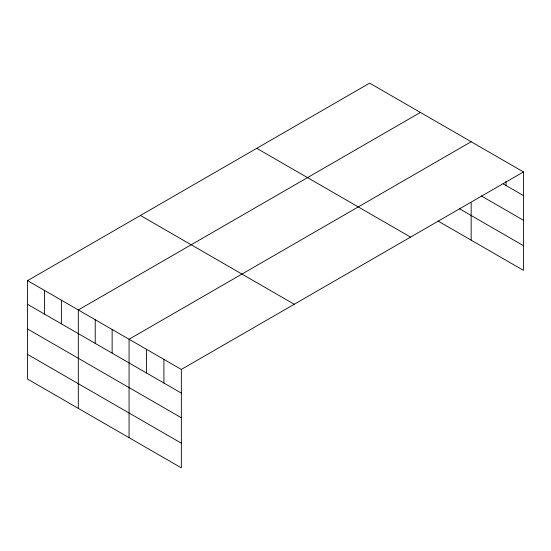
<?xml version="1.0" encoding="UTF-8"?>
<svg xmlns="http://www.w3.org/2000/svg" width="551" height="551" viewBox="0 0 551 551"><rect width="100%" height="100%" fill="white"/><g stroke="black" fill="none" stroke-linecap="round" stroke-linejoin="round"><path stroke-width="0.83" d="M27.55 280.645L181.348 369.439L181.348 467.868L27.55 379.067L27.55 280.645L369.652 83.132L523.45 171.933L523.45 270.355L438.059 221.054M420.406 112.438L78.304 309.951L78.304 408.374M471.16 141.738L129.058 339.251L129.058 437.673M181.348 369.439L523.45 171.933M503.111 183.855L523.45 195.598M481.326 195.942L523.45 220.262M459.389 208.698L523.45 245.684M256.759 148.315L410.557 237.109M140.443 215.469L294.241 304.262M27.55 304.31L181.348 393.104M27.55 328.981L181.348 417.775M27.55 354.396L181.348 443.197M506.018 181.307L506.018 185.529M471.16 202.782L471.16 240.167M163.916 359.376L163.916 383.041M146.49 349.313L146.49 372.979M112.142 329.484L112.142 353.15M95.22 319.718L95.22 343.383M61.388 300.178L61.388 323.843M44.466 290.411L44.466 314.077"/></g></svg>
